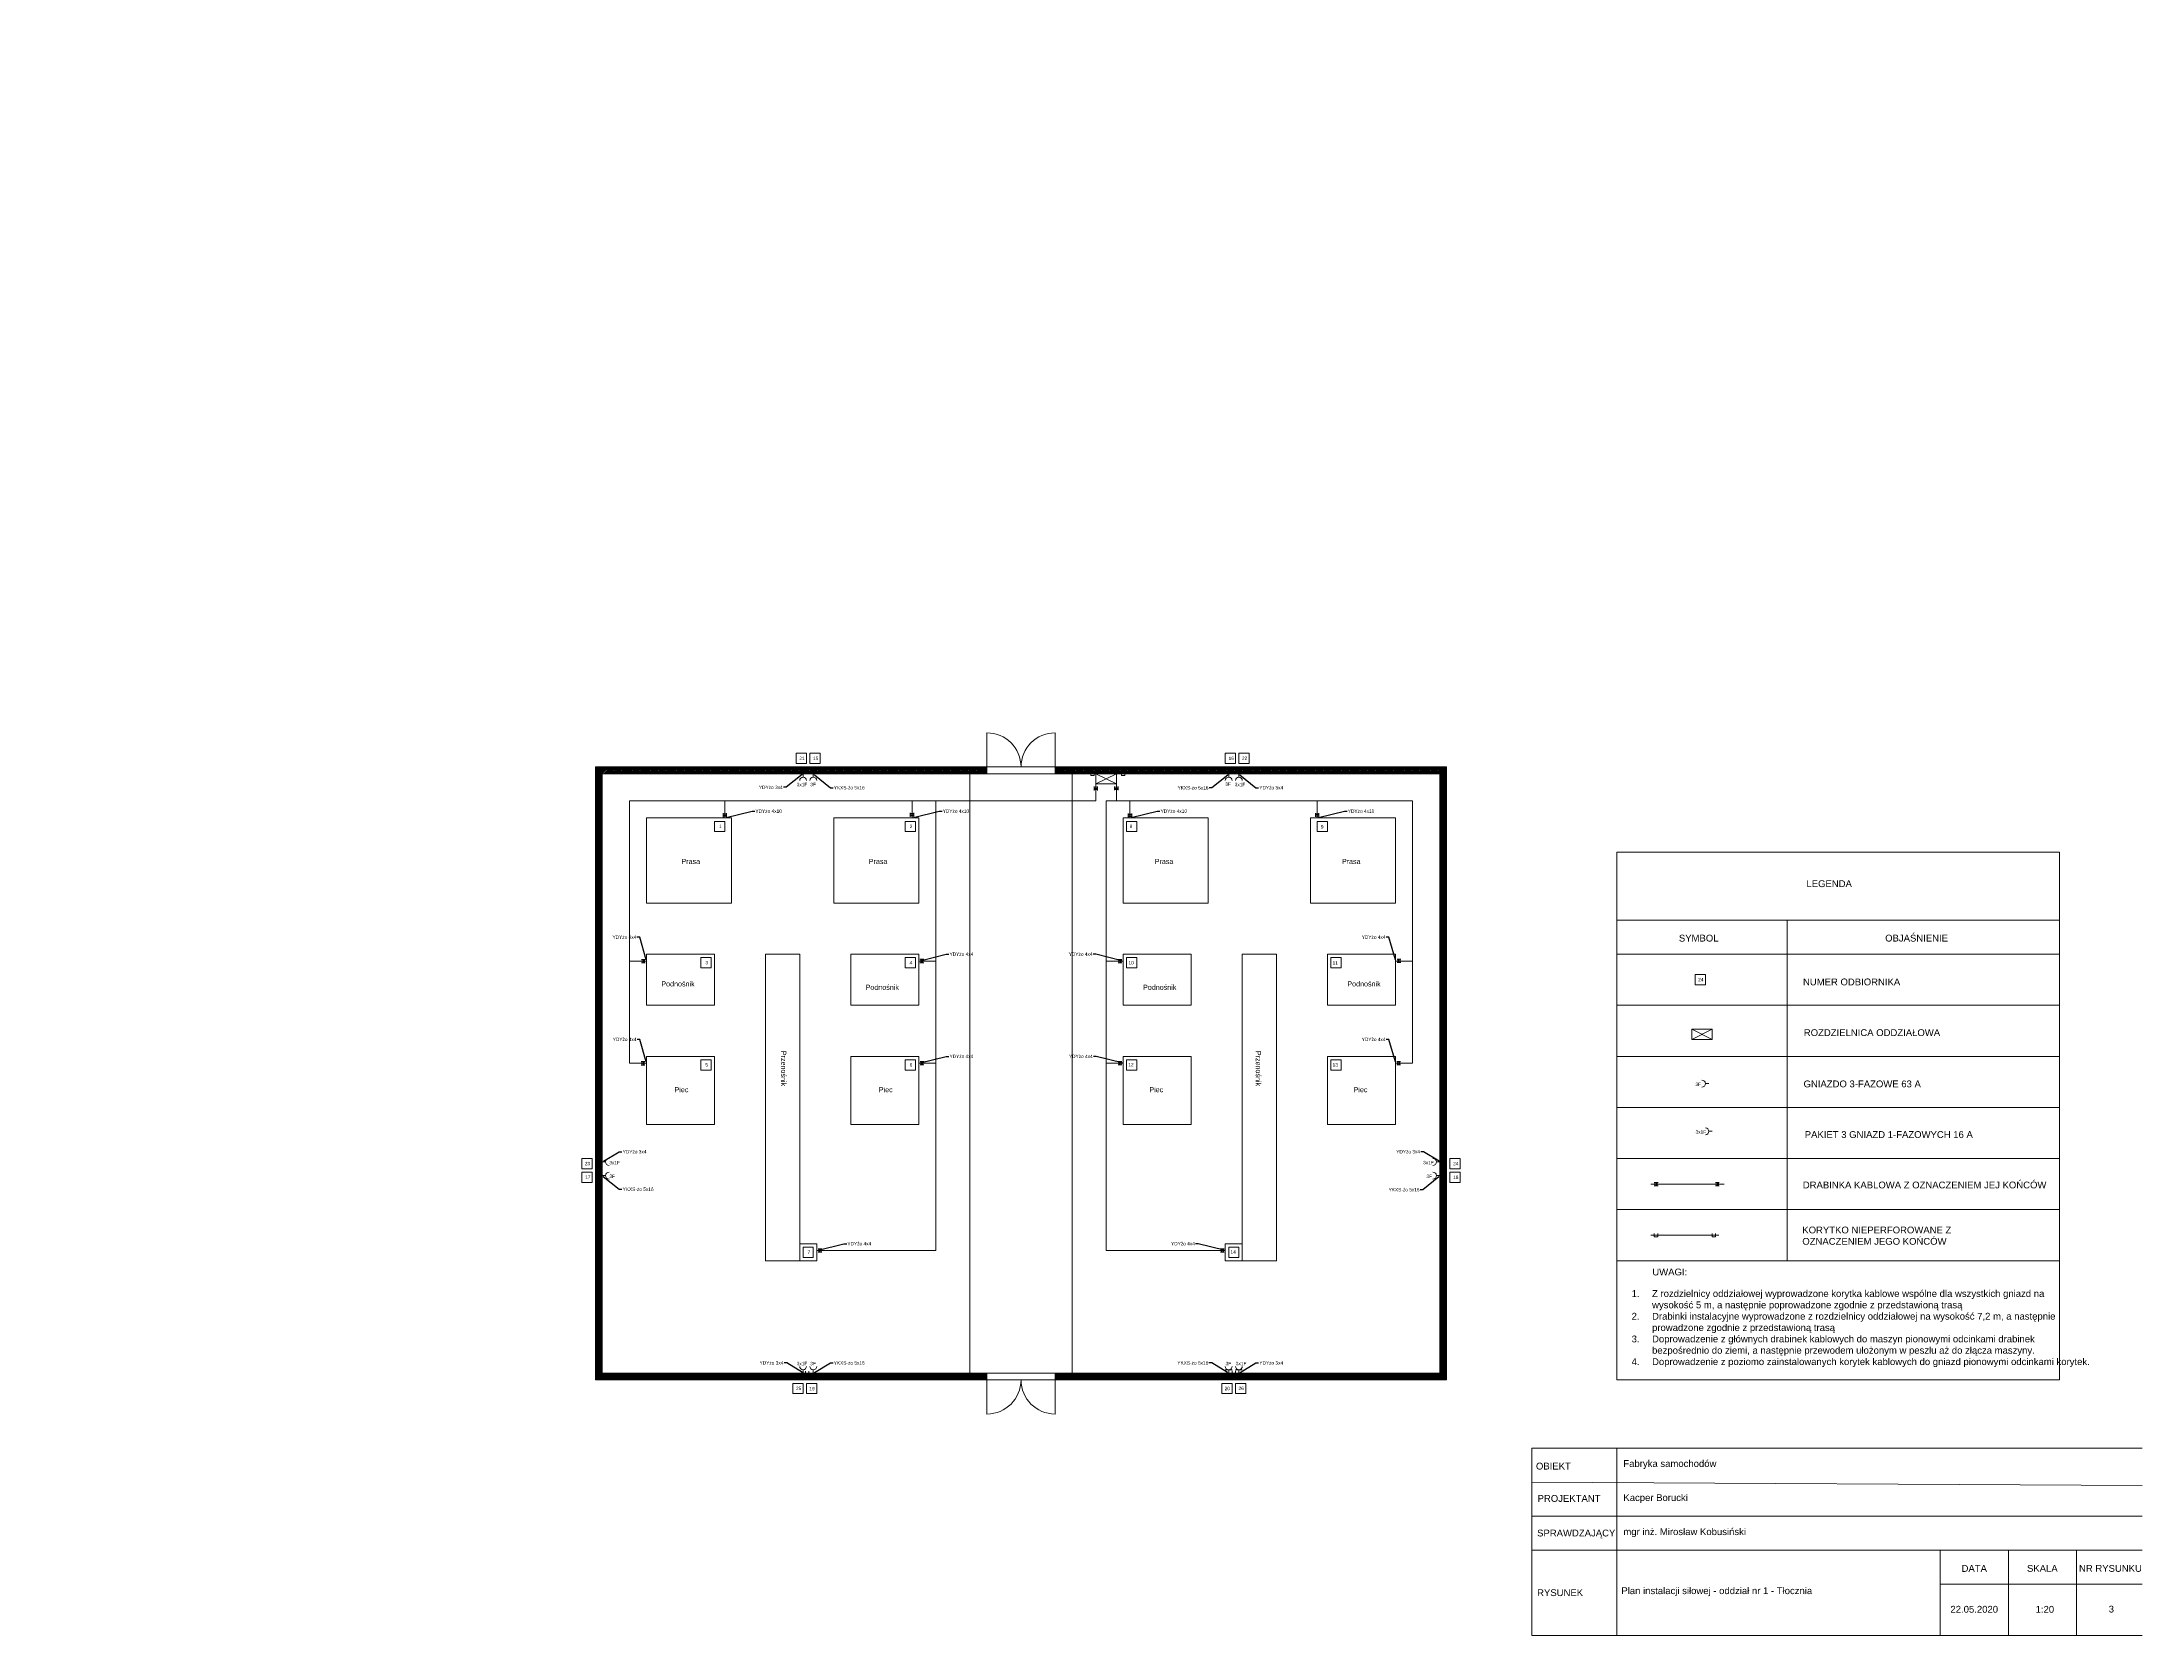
# Paper-space layout 'Layout2' of a CAD drawing. Header units: millimetres. Extents: x 26 to 231, y 20 to 176.
# The model-space entities are those that its viewports show. They can reach past a viewport. Long polylines and large blocks are cut down to what shows.
import ezdxf
from ezdxf import colors
from ezdxf.entities.mleader import LeaderData, LeaderLine
from ezdxf.math import Vec2, Vec3

# ---------------------------------------------------------------- set-up
doc = ezdxf.new("R2010")
doc.units = ezdxf.units.MM
doc.linetypes.add('ACAD_ISO03W100', pattern=[30, 12, -18])
doc.layers.get('0').update_dxf_attribs({"lineweight": 9})
for name, color, linetype, lineweight in [('glowny-ciag-komunikacyjny', 7, 'ACAD_ISO03W100', 5), ('instalacja-siłowa', 150, 'Continuous', 5), ('instalacja-siłowa-gniazda', 1, 'Continuous', 5), ('oznaczenia przewodow', 250, 'Continuous', 5), ('oznaczenia urządzeń', 250, 'Continuous', 5)]:
    doc.layers.add(name, color=color, linetype=linetype, lineweight=lineweight)
doc.layers.add('pomiar', color=130, linetype='Continuous')
doc.layers.get('pomiar').off()
doc.styles.get("Standard").update_dxf_attribs({"font": 'arial.ttf'})

msp = doc.modelspace()

# ---------------------------------------------------------------- hatches: boundary and pattern name
h = msp.add_hatch()
h.set_pattern_fill('ANSI31', color=256)
h.paths.add_polyline_path([(1150, 20), (27.8, 20), (0, 0), (1150, 0)])
h.paths.add_polyline_path([(2472.2, 20), (1350, 20), (1350, 0), (2500, 0)])
h.paths.add_polyline_path([(20, 458.6), (0, 458.6), (0, 0), (27.8, 20), (20, 20)])
h.paths.add_polyline_path([(20, 900), (0, 900), (0, 458.6), (20, 458.6)])
h.paths.add_polyline_path([(20, 1000), (20, 1400), (20, 1780), (27.8, 1780), (0, 1800), (0, 1400), (0, 1000), (0, 900), (20, 900)])
h.paths.add_polyline_path([(1150, 1800), (0, 1800), (27.8, 1780), (1150, 1780)])
h.paths.add_polyline_path([(2500, 1800), (1350, 1800), (1350, 1800), (1350, 1780), (2472.2, 1780)])
h.paths.add_polyline_path([(2500, 1800), (2472.2, 1780), (2480, 1780), (2480, 20), (2472.2, 20), (2500, 0)])

# ---------------------------------------------------------------- linework, layer by layer
for p, q in [((1150, 1800), (1150, 1900)), ((1350, 1800), (1350, 1900)), ((1150, 1780), (1150, 1800)), ((1350, 1780), (1350, 1800)), ((1470, 1780), (1530, 1750)), ((1470, 1750), (1530, 1780)), ((0, 1400), (0, 1000)), ((20, 1400), (20, 1000)), ((3000, 1350), (4300, 1350)), ((3500, 1350), (3500, 1250)), ((3000, 1250), (4300, 1250)), ((3500, 500), (3500, 1250)), ((3000, 1100), (4300, 1100)), ((3220, 1030), (3280, 1000)), ((3220, 1000), (3280, 1030)), ((3000, 950), (4300, 950)), ((3270, 870), (3260, 870)), ((3000, 800), (4300, 800)), ((3280, 730), (3270, 730)), ((3000, 650), (4300, 650)), ((3000, 500), (4300, 500)), ((3500, 500), (3500, 350)), ((3000, 350), (3000, 0)), ((4300, 0), (4300, 350)), ((1150, 20), (1150, 0)), ((1350, 20), (1350, 0)), ((3000, 0), (4300, 0)), ((1150, 0), (1150, -100)), ((1350, 0), (1350, -100)), ((2750, -750), (2750, -200)), ((2750, -200), (4550, -200)), ((3000, -200), (3000, -750)), ((4550, -200), (4550, -750)), ((2750, -300), (4550, -310)), ((2750, -400), (4550, -400)), ((2750, -500), (4550, -500)), ((3950, -500), (3950, -750)), ((4150, -500), (4150, -750)), ((4350, -500), (4350, -750)), ((3950, -600), (4550, -600)), ((4550, -750), (2750, -750))]:
    msp.add_line(p, q)
for points in [[(0, 1000), (0, 0), (2500, 0), (2500, 1800), (0, 1800), (0, 1400)], [(20, 1000), (20, 20), (2480, 20), (2480, 1780), (20, 1780), (20, 1400)], [(4300, 500), (4300, 1550), (3000, 1550), (3000, 500)]]:
    msp.add_lwpolyline(points)
for points in [[(1530, 1780), (1470, 1780), (1470, 1750), (1530, 1750)], [(150, 1400), (400, 1400), (400, 1650), (150, 1650)], [(700, 1400), (950, 1400), (950, 1650), (700, 1650)], [(1800, 1400), (1550, 1400), (1550, 1650), (1800, 1650)], [(2350, 1400), (2100, 1400), (2100, 1650), (2350, 1650)], [(150, 1250), (350, 1250), (350, 1100), (150, 1100)], [(600, 1250), (600, 350), (500, 350), (500, 1250)], [(750, 1250), (950, 1250), (950, 1100), (750, 1100)], [(1750, 1250), (1550, 1250), (1550, 1100), (1750, 1100)], [(1900, 1250), (1900, 350), (2000, 350), (2000, 1250)], [(2350, 1250), (2150, 1250), (2150, 1100), (2350, 1100)], [(3280, 1030), (3220, 1030), (3220, 1000), (3280, 1000)], [(150, 750), (350, 750), (350, 950), (150, 950)], [(750, 750), (950, 750), (950, 950), (750, 950)], [(1750, 750), (1550, 750), (1550, 950), (1750, 950)], [(2350, 750), (2150, 750), (2150, 950), (2350, 950)], [(600, 400), (600, 350), (650, 350), (650, 400)], [(1900, 400), (1900, 350), (1850, 350), (1850, 400)]]:
    msp.add_lwpolyline(points, close=True)
for centre, radius, start, end in [((1150, 1800), 100, 0, 90), ((1150, 1800), 100, 0, 90), ((1150, 1800), 100, 0, 90), ((1350, 1800), 100, 90, 180), ((3250, 870), 10, 270, 90), ((3260, 730), 10, 270, 90), ((1150, 0), 100, 270, 0), ((1350, 0), 100, 180, 270)]:
    msp.add_arc(centre, radius, start, end)
at = {"layer": 'glowny-ciag-komunikacyjny'}
for p, q in [((1100, 20), (1100, 1780)), ((1400, 1780), (1400, 20))]:
    msp.add_line(p, q, dxfattribs=at)
at = {"layer": 'instalacja-siłowa'}
for p, q in [((1465, 1742), (1465, 1731)), ((1465, 1740), (1475, 1740)), ((1465, 1736.7), (1475, 1736.7)), ((1465, 1733.3), (1475, 1733.3)), ((1470, 1750), (1470, 1700)), ((1475, 1742), (1475, 1731)), ((1525, 1742.3), (1525, 1731.3)), ((1525, 1740.3), (1535, 1740.3)), ((1525, 1736.9), (1535, 1736.9)), ((1525, 1733.6), (1535, 1733.6)), ((1530, 1750), (1530, 1700)), ((1535, 1742.3), (1535, 1731.3)), ((100, 1700), (100, 1230)), ((1470, 1700), (100, 1700)), ((380, 1700), (380, 1650)), ((930, 1700), (930, 1650)), ((1000, 1700), (1000, 930)), ((1500, 1700), (2400, 1700)), ((1500, 1700), (1500, 930)), ((1570, 1700), (1570, 1650)), ((2120, 1700), (2120, 1650)), ((2400, 1700), (2400, 1230)), ((374.8, 1663.8), (374.8, 1652.8)), ((374.8, 1661.8), (384.8, 1661.8)), ((374.8, 1658.5), (384.8, 1658.5)), ((374.8, 1655.1), (384.8, 1655.1)), ((384.8, 1663.8), (384.8, 1652.8)), ((924.9, 1664.8), (924.9, 1653.8)), ((924.9, 1662.8), (934.9, 1662.8)), ((924.9, 1659.4), (934.9, 1659.4)), ((924.9, 1656.1), (934.9, 1656.1)), ((934.9, 1664.8), (934.9, 1653.8)), ((1565.1, 1663.3), (1565.1, 1652.3)), ((1565.1, 1661.3), (1575.1, 1661.3)), ((1565.1, 1658), (1575.1, 1658)), ((1565.1, 1654.6), (1575.1, 1654.6)), ((1575.1, 1663.3), (1575.1, 1652.3)), ((2115.1, 1664.3), (2115.1, 1653.3)), ((2115.1, 1662.3), (2125.1, 1662.3)), ((2115.1, 1659), (2125.1, 1659)), ((2115.1, 1655.7), (2125.1, 1655.7)), ((2125.1, 1664.3), (2125.1, 1653.3)), ((135.5, 1234.9), (146.5, 1234.9)), ((137.5, 1224.9), (137.5, 1234.9)), ((140.8, 1224.9), (140.8, 1234.9)), ((144.1, 1224.9), (144.1, 1234.9)), ((953.3, 1235), (964.3, 1235)), ((955.3, 1225), (955.3, 1235)), ((958.6, 1225), (958.6, 1235)), ((962, 1225), (962, 1235)), ((1535.4, 1234.9), (1546.4, 1234.9)), ((1537.4, 1224.9), (1537.4, 1234.9)), ((1540.8, 1224.9), (1540.8, 1234.9)), ((1544.1, 1224.9), (1544.1, 1234.9)), ((2354.5, 1235.3), (2365.5, 1235.3)), ((2356.5, 1225.3), (2356.5, 1235.3)), ((2359.9, 1225.3), (2359.9, 1235.3)), ((2363.2, 1225.3), (2363.2, 1235.3)), ((100, 1230), (150, 1230)), ((100, 930), (100, 1230)), ((135.5, 1224.9), (146.5, 1224.9)), ((950, 1230), (1000, 1230)), ((953.3, 1225), (964.3, 1225)), ((1500, 1230), (1550, 1230)), ((1535.4, 1224.9), (1546.4, 1224.9)), ((2400, 1230), (2350, 1230)), ((2354.5, 1225.3), (2365.5, 1225.3)), ((2400, 930), (2400, 1230)), ((150, 930), (100, 930)), ((134.6, 934.6), (145.6, 934.6)), ((136.6, 924.6), (136.6, 934.6)), ((139.9, 924.6), (139.9, 934.6)), ((143.3, 924.6), (143.3, 934.6)), ((1000, 930), (950, 930)), ((953.4, 935.2), (964.4, 935.2)), ((955.4, 925.2), (955.4, 935.2)), ((958.8, 925.2), (958.8, 935.2)), ((962.1, 925.2), (962.1, 935.2)), ((1000, 930), (1000, 380)), ((1500, 930), (1550, 930)), ((1500, 380), (1500, 930)), ((1535.2, 934.9), (1546.2, 934.9)), ((1537.2, 924.9), (1537.2, 934.9)), ((1540.6, 924.9), (1540.6, 934.9)), ((1543.9, 924.9), (1543.9, 934.9)), ((2350, 930), (2400, 930)), ((2354.1, 935.1), (2365.1, 935.1)), ((2356.1, 925.1), (2356.1, 935.1)), ((2359.4, 925.1), (2359.4, 935.1)), ((2362.7, 925.1), (2362.7, 935.1)), ((134.6, 924.6), (145.6, 924.6)), ((953.4, 925.2), (964.4, 925.2)), ((1535.2, 924.9), (1546.2, 924.9)), ((2354.1, 925.1), (2365.1, 925.1)), ((3099.7, 575), (3315.2, 575)), ((3110, 580), (3121, 580)), ((3110, 570), (3121, 570)), ((3112, 570), (3112, 580)), ((3115.3, 570), (3115.3, 580)), ((3118.7, 570), (3118.7, 580)), ((3290, 580), (3301, 580)), ((3290, 570), (3301, 570)), ((3292, 570), (3292, 580)), ((3295.3, 570), (3295.3, 580)), ((3298.7, 570), (3298.7, 580)), ((1000, 380), (650, 380)), ((654.1, 385.3), (665.1, 385.3)), ((654.1, 375.3), (665.1, 375.3)), ((656.1, 375.3), (656.1, 385.3)), ((659.4, 375.3), (659.4, 385.3)), ((662.7, 375.3), (662.7, 385.3)), ((1850, 380), (1500, 380)), ((1835.8, 385), (1846.8, 385)), ((1835.8, 375), (1846.8, 375)), ((1837.8, 375), (1837.8, 385)), ((1841.2, 375), (1841.2, 385)), ((1844.5, 375), (1844.5, 385))]:
    msp.add_line(p, q, dxfattribs=at)
at = {"layer": 'instalacja-siłowa-gniazda'}
for p, q in [((20, 1780), (20, 20)), ((20, 1780), (610, 1780)), ((610, 1780), (610, 1770)), ((610, 1780), (640, 1780)), ((640, 1780), (640, 1770)), ((1470, 1780), (640, 1780)), ((1454.7, 1775), (1454.7, 1785)), ((1464.7, 1775), (1454.7, 1775)), ((1464.7, 1785), (1464.7, 1775)), ((1530, 1780), (1860, 1780)), ((1545.1, 1775.2), (1545.1, 1785.2)), ((1555.1, 1775.2), (1545.1, 1775.2)), ((1555.1, 1785.2), (1555.1, 1775.2)), ((1860, 1780), (1860, 1770)), ((1860, 1780), (1890, 1780)), ((1890, 1780), (1890, 1770)), ((1890, 1780), (2480, 1780)), ((2480, 1780), (2480, 620)), ((20, 640), (30, 640)), ((20, 640), (20, 620)), ((20, 620), (20, 600)), ((2480, 640), (2470, 640)), ((2480, 640), (2480, 600)), ((2480, 620), (2480, 20)), ((20, 600), (30, 600)), ((2480, 600), (2470, 600)), ((3099.9, 425), (3299.4, 425)), ((3110, 420), (3110, 430)), ((3120, 420), (3110, 420)), ((3120, 430), (3120, 420)), ((3280, 420), (3280, 430)), ((3290, 420), (3280, 420)), ((3290, 430), (3290, 420)), ((20, 30), (20, 20)), ((20, 20), (640, 20)), ((610, 20), (610, 30)), ((640, 20), (610, 20)), ((616.6, 15.9), (616.6, 25.9)), ((626.6, 15.9), (616.6, 15.9)), ((626.6, 25.9), (626.6, 15.9)), ((640, 20), (640, 30)), ((1850, 30), (1870, 30)), ((1860, 20), (1860, 30)), ((1860, 20), (1890, 20)), ((2480, 20), (1861, 20)), ((1869.8, 16.6), (1869.8, 26.6)), ((1879.8, 16.6), (1869.8, 16.6)), ((1879.8, 26.6), (1879.8, 16.6)), ((1880, 30), (1900, 30)), ((1890, 20), (1890, 30))]:
    msp.add_line(p, q, dxfattribs=at)
for centre, start, end in [((610, 1760), 0, 180), ((640, 1760), 0, 180), ((1860, 1760), 0, 180), ((1890, 1760), 0, 180), ((40, 640), 90, 270), ((2460, 640), 270, 90), ((40, 600), 90, 270), ((2460, 600), 270, 90), ((610, 40), 180, 0), ((640, 40), 180, 0), ((1860, 40), 180, 0), ((1890, 40), 180, 0)]:
    msp.add_arc(centre, 10, start, end, dxfattribs=at)
at = {"layer": 'oznaczenia przewodow'}
for p, q in [((3000, 500), (3000, 350)), ((4300, 350), (4300, 500)), ((3000, 350), (4300, 350))]:
    msp.add_line(p, q, dxfattribs=at)
at = {"layer": 'oznaczenia urządzeń'}
for points in [[(620, 1840), (590, 1840), (590, 1810), (620, 1810)], [(660, 1840), (630, 1840), (630, 1810), (660, 1810)], [(1880, 1840), (1850, 1840), (1850, 1810), (1880, 1810)], [(1920, 1840), (1890, 1840), (1890, 1810), (1920, 1810)], [(380, 1640), (350, 1640), (350, 1610), (380, 1610)], [(940, 1640), (910, 1640), (910, 1610), (940, 1610)], [(1560, 1640), (1590, 1640), (1590, 1610), (1560, 1610)], [(2120, 1640), (2150, 1640), (2150, 1610), (2120, 1610)], [(340, 1240), (310, 1240), (310, 1210), (340, 1210)], [(940, 1240), (910, 1240), (910, 1210), (940, 1210)], [(1560, 1240), (1590, 1240), (1590, 1210), (1560, 1210)], [(2160, 1240), (2190, 1240), (2190, 1210), (2160, 1210)], [(3260, 1190), (3230, 1190), (3230, 1160), (3260, 1160)], [(340, 940), (310, 940), (310, 910), (340, 910)], [(940, 940), (910, 940), (910, 910), (940, 910)], [(1560, 940), (1590, 940), (1590, 910), (1560, 910)], [(2160, 940), (2190, 940), (2190, 910), (2160, 910)], [(-10, 650), (-40, 650), (-40, 620), (-10, 620)], [(2540, 650), (2510, 650), (2510, 620), (2540, 620)], [(-10, 610), (-40, 610), (-40, 580), (-10, 580)], [(2540, 610), (2510, 610), (2510, 580), (2540, 580)], [(640, 390), (610, 390), (610, 360), (640, 360)], [(1860, 390), (1890, 390), (1890, 360), (1860, 360)], [(610, -10), (580, -10), (580, -40), (610, -40)], [(650, -10), (620, -10), (620, -40), (650, -40)], [(1870, -10), (1840, -10), (1840, -40), (1870, -40)], [(1910, -10), (1880, -10), (1880, -40), (1910, -40)]]:
    msp.add_lwpolyline(points, close=True, dxfattribs=at)

# ---------------------------------------------------------------- texts
for s, width, heights, insert, char_height, attachment_point in [('Prasa', 130, [0], (252.7, 1530), 15, 1), ('Prasa', 130, [0], (802.7, 1530), 15, 1), ('Prasa', 130, [0], (1697.3, 1530), 15, 3), ('Prasa', 130, [0], (2247.3, 1530), 15, 3), ('\\pxqc;LEGENDA', 250, [0], (3623.7, 1456.9), 20, 5), ('\\pxqc;SYMBOL', 250, [0], (3240.5, 1297.1), 20, 5), ('\\pxqc;OBJAŚNIENIE', 250, [0], (3880.5, 1297.1), 20, 5), ('NUMER ODBIORNIKA', 413.599, [0], (3689.6, 1168.5), 20, 5), ('Podnośnik', 130, [0], (193.6, 1170.4), 15, 1), ('Podnośnik', 130, [0], (793.6, 1160.4), 15, 1), ('Podnośnik', 130, [0], (1706.4, 1160.4), 15, 3), ('Podnośnik', 130, [0], (2306.4, 1170.4), 15, 3), ('ROZDZIELNICA ODDZIAŁOWA', 413.599, [0], (3749.4, 1019.6), 20, 5), ('3F', 90, [0], (3230.9, 873.2), 10, 1), ('\\pxql;GNIAZDO 3-FAZOWE 63 A', 413.599, [0], (3755.2, 869.1), 20, 5), ('Piec', 130, [0], (232.4, 859.8), 15, 1), ('Piec', 130, [0], (832.4, 859.8), 15, 1), ('Piec', 130, [0], (1667.6, 859.8), 15, 3), ('Piec', 130, [0], (2267.6, 859.8), 15, 3), ('3x1F', 90, [0], (3231.2, 733.3), 10, 1), ('\\pxql;PAKIET 3 GNIAZD 1-FAZOWYCH 16 A', 717.996, [0], (3911, 720.4), 20, 5), ('\\pxql;DRABINKA KABLOWA Z OZNACZENIEM JEJ KOŃCÓW', 746.816, [0], (3919.6, 572.3), 20, 5), ('\\pxql;KORYTKO NIEPERFOROWANE Z \\POZNACZENIEM JEGO KOŃCÓW', 746.816, [0], (3918.2, 423.5), 20, 5), ('\\pxql;UWAGI:', 746.816, [0], (3477.7, 316.8), 20, 5), ('\\pxi-3,l4,ql,t4;1.^IZ rozdzielnicy oddziałowej wyprowadzone korytka kablowe wspólne dla wszystkich gniazd na wysokość 5 m, a następnie poprowadzone zgodnie z przedstawioną trasą\\P2.^IDrabinki instalacyjne wyprowadzone z rozdzielnicy oddziałowej na wysokość 7,2 m, a następnie prowadzone zgodnie z przedstawioną trasą\\P3.^IDoprowadzenie z głównych drabinek kablowych do maszyn pionowymi odcinkami drabinek bezpośrednio do ziemi, a następnie przewodem ułożonym w peszlu aż do złącza maszyny.\\P4.^IDoprowadzenie z poziomo zainstalowanych korytek kablowych do gniazd pionowymi odcinkami korytek.', 1342.229, [277.7], (3694.6, 150.7), 20, 5), ('\\pxqc;OBIEKT', 250, [0], (2813.7, -253.1), 20, 5), ('\\pxql;Fabryka samochodów', 469.28, [0], (3253.9, -248.5), 20, 5), ('\\pxql;PROJEKTANT', 250, [0], (2892.3, -348), 20, 5), ('\\pxql;Kacper Borucki', 469.28, [0], (3253.9, -348.5), 20, 5), ('\\pxql;SPRAWDZAJĄCY', 250, [0], (2890.9, -452.4), 20, 5), ('\\pxql;mgr inż. Mirosław Kobusiński', 469.28, [0], (3253.9, -448.5), 20, 5), ('\\pxqc;DATA', 250, [0], (4049.8, -553.4), 20, 5), ('\\pxqc;SKALA', 250, [0], (4249.8, -553.4), 20, 5), ('\\pxqc;NR RYSUNKU', 250, [0], (4449.8, -553.4), 20, 5), ('\\pxql;RYSUNEK', 250, [0], (2890.9, -624.7), 20, 5), ('\\pxql;Plan instalacji siłowej - oddział nr 1 - Tłocznia', 724.322, [0], (3375.5, -621.8), 20, 5), ('\\pxqc;22.05.2020', 250, [0], (4049.8, -673.4), 20, 5), ('\\pxqc;1:20', 250, [0], (4257.2, -673.6), 20, 5), ('\\pxqc;3', 250, [0], (4452.5, -672.9), 20, 5)]:
    msp.add_mtext_dynamic_manual_height_columns(s, width=width, gutter_width=12.5, heights=heights, dxfattribs=dict(insert=insert, char_height=char_height, attachment_point=attachment_point))
at = {"char_height": 15, "rotation": 270}
for insert, attachment_point in [((560.5, 966.3), 1), ((1939.5, 966.3), 7)]:
    msp.add_mtext_dynamic_manual_height_columns('Przenośnik', width=130, gutter_width=12.5, heights=[0], dxfattribs=dict(at, insert=insert, attachment_point=attachment_point))
at = {"layer": 'instalacja-siłowa-gniazda', "char_height": 10}
for s, insert, attachment_point in [('3x1F', (591.2, 1753.3), 1), ('3F', (630.9, 1753.2), 1), ('3F', (1866.6, 1754.7), 3), ('3x1F', (1908.8, 1753.3), 3), ('3x1F', (41, 643.2), 1), ('3x1F', (2431.2, 643.3), 1), ('3F', (41, 603.2), 1), ('3F', (2440.9, 603.2), 1), ('3x1F', (591.2, 53.3), 1), ('3F', (630.9, 53.2), 1), ('3F', (1850.9, 53.2), 1), ('3x1F', (1880.9, 53.2), 1)]:
    msp.add_mtext_dynamic_manual_height_columns(s, width=90, gutter_width=12.5, heights=[0], dxfattribs=dict(at, insert=insert, attachment_point=attachment_point))
at = {"layer": 'oznaczenia urządzeń', "char_height": 10}
for s, heights, insert, attachment_point in [('21', [0], (599, 1830.3), 1), ('15', [0], (639, 1830.3), 1), ('16', [0], (1859.8, 1829.8), 1), ('22', [0], (1899, 1830.3), 1), ('1', [0], (363.1, 1630.4), 1), ('2', [0], (923.1, 1630.4), 1), ('8', [0], (1576.9, 1630.4), 3), ('9', [0], (2138.5, 1629.1), 3), ('3', [0], (323.1, 1230.4), 1), ('4', [0], (923.1, 1230.4), 1), ('10', [0], (1581.3, 1230.1), 3), ('11', [0], (2180.7, 1229.6), 3), ('24', [0], (3239, 1180.3), 1), ('5', [0], (323.1, 930.4), 1), ('6', [0], (923.1, 930.4), 1), ('12', [0], (1580.7, 930.9), 3), ('13', [0], (2180.7, 930), 3), ('23', [0], (-31, 640.3), 1), ('24', [0], (2519, 640.3), 1), ('17', [0], (-30.2, 600.6), 1), ('18', [0], (2519.2, 599.9), 1), ('7', [0], (623.1, 380.4), 1), ('14', [0], (1880.9, 380.8), 3), ('25', [0], (589, -19.7), 1), ('19', [0], (628.4, -20.5), 1), ('20', [0], (1848.1, -20), 1), ('26', [10.2], (1889, -19.7), 1)]:
    msp.add_mtext_dynamic_manual_height_columns(s, width=10, gutter_width=12.5, heights=heights, dxfattribs=dict(at, insert=insert, attachment_point=attachment_point))

# ---------------------------------------------------------------- leaders
at = {"layer": 'oznaczenia przewodow'}
ml = msp.add_multileader_mtext('Standard', dxfattribs=at)
ml.set_content('YDYżo 3x4', color=256)
ml.set_leader_properties()
ml.build(insert=Vec2(0, 0))
ctx = ml.context
ctx.base_point, ctx.char_height, ctx.plane_origin = Vec3(478.8, 1740), 10, Vec3(610, 1780)
ctx.text_align_type = 2
notes = []
notes.append((ctx, [(0, (1, 1, 0), (560, 1740), (-1, 0), 8, [(0, [(610, 1780)], 0, [])])]))
ctx.mtext.insert, ctx.mtext.alignment, ctx.mtext.flow_direction = Vec3(550, 1745.1), 3, 5
ml = msp.add_multileader_mtext('Standard', dxfattribs=at)
ml.set_content('YKXS-żo 5x16', color=256)
ml.set_leader_properties()
ml.build(insert=Vec2(0, 0))
ctx = ml.context
ctx.base_point, ctx.char_height, ctx.plane_origin = Vec3(698, 1738.8), 10, Vec3(640, 1778.8)
notes.append((ctx, [(0, (1, 1, 0), (690, 1738.8), (1, 0), 8, [(0, [(640, 1778.8)], 0, [])])]))
ctx.mtext.insert, ctx.mtext.flow_direction = Vec3(700, 1743.9), 5
ml = msp.add_multileader_mtext('Standard', dxfattribs=at)
ml.set_content('YKXS-żo 5x16', color=256)
ml.set_leader_properties()
ml.build(insert=Vec2(0, 0))
ctx = ml.context
ctx.base_point, ctx.char_height, ctx.plane_origin = Vec3(1708.4, 1738.5), 10, Vec3(1860.6, 1778.5)
ctx.text_align_type = 2
notes.append((ctx, [(0, (1, 1, 0), (1810.6, 1738.5), (-1, 0), 8, [(0, [(1860.6, 1778.5)], 0, [])])]))
ctx.mtext.insert, ctx.mtext.alignment, ctx.mtext.flow_direction = Vec3(1800.6, 1743.6), 3, 5
ml = msp.add_multileader_mtext('Standard', dxfattribs=at)
ml.set_content('YDYżo 3x4', color=256)
ml.set_leader_properties()
ml.build(insert=Vec2(0, 0))
ctx = ml.context
ctx.base_point, ctx.char_height, ctx.plane_origin = Vec3(1948, 1738.8), 10, Vec3(1890, 1778.8)
notes.append((ctx, [(0, (1, 1, 0), (1940, 1738.8), (1, 0), 8, [(0, [(1890, 1778.8)], 0, [])])]))
ctx.mtext.insert, ctx.mtext.flow_direction = Vec3(1950, 1743.9), 5
ml = msp.add_multileader_mtext('Standard', dxfattribs=at)
ml.set_content('YDYżo 4x10', color=256)
ml.set_leader_properties()
ml.build(insert=Vec2(0, 0))
ctx = ml.context
ctx.base_point, ctx.char_height, ctx.plane_origin = Vec3(468, 1670), 10, Vec3(380, 1650)
notes.append((ctx, [(0, (1, 1, 0), (460, 1670), (1, 0), 8, [(0, [(380, 1650)], 0, [])])]))
ctx.mtext.insert, ctx.mtext.flow_direction = Vec3(470, 1675.1), 5
ml = msp.add_multileader_mtext('Standard', dxfattribs=at)
ml.set_content('YDYżo 4x10', color=256)
ml.set_leader_properties()
ml.build(insert=Vec2(0, 0))
ctx = ml.context
ctx.base_point, ctx.char_height, ctx.plane_origin = Vec3(1018, 1670), 10, Vec3(930, 1650)
notes.append((ctx, [(0, (1, 1, 0), (1010, 1670), (1, 0), 8, [(0, [(930, 1650)], 0, [])])]))
ctx.mtext.insert, ctx.mtext.flow_direction = Vec3(1020, 1675.1), 5
ml = msp.add_multileader_mtext('Standard', dxfattribs=at)
ml.set_content('YDYżo 4x10', color=256)
ml.set_leader_properties()
ml.build(insert=Vec2(0, 0))
ctx = ml.context
ctx.base_point, ctx.char_height, ctx.plane_origin = Vec3(1658, 1670), 10, Vec3(1570, 1650)
notes.append((ctx, [(0, (1, 1, 0), (1650, 1670), (1, 0), 8, [(0, [(1570, 1650)], 0, [])])]))
ctx.mtext.insert, ctx.mtext.flow_direction = Vec3(1660, 1675.1), 5
ml = msp.add_multileader_mtext('Standard', dxfattribs=at)
ml.set_content('YDYżo 4x10', color=256)
ml.set_leader_properties()
ml.build(insert=Vec2(0, 0))
ctx = ml.context
ctx.base_point, ctx.char_height, ctx.plane_origin = Vec3(2208, 1670), 10, Vec3(2120, 1650)
notes.append((ctx, [(0, (1, 1, 0), (2200, 1670), (1, 0), 8, [(0, [(2120, 1650)], 0, [])])]))
ctx.mtext.insert, ctx.mtext.flow_direction = Vec3(2210, 1675.1), 5
ml = msp.add_multileader_mtext('Standard', dxfattribs=at)
ml.set_content('YDYżo 4x4', color=256)
ml.set_leader_properties()
ml.build(insert=Vec2(0, 0))
ctx = ml.context
ctx.base_point, ctx.char_height, ctx.plane_origin = Vec3(48.8, 1300), 10, Vec3(150, 1230)
ctx.text_align_type = 2
notes.append((ctx, [(0, (1, 1, 0), (130, 1300), (-1, 0), 8, [(0, [(150, 1230)], 0, [])])]))
ctx.mtext.insert, ctx.mtext.alignment, ctx.mtext.flow_direction = Vec3(120, 1305.1), 3, 5
ml = msp.add_multileader_mtext('Standard', dxfattribs=at)
ml.set_content('YDYżo 4x4', color=256)
ml.set_leader_properties()
ml.build(insert=Vec2(0, 0))
ctx = ml.context
ctx.base_point, ctx.char_height, ctx.plane_origin = Vec3(2249.4, 1300), 10, Vec3(2350.6, 1230)
ctx.text_align_type = 2
notes.append((ctx, [(0, (1, 1, 0), (2330.6, 1300), (-1, 0), 8, [(0, [(2350.6, 1230)], 0, [])])]))
ctx.mtext.insert, ctx.mtext.alignment, ctx.mtext.flow_direction = Vec3(2320.6, 1305.1), 3, 5
ml = msp.add_multileader_mtext('Standard', dxfattribs=at)
ml.set_content('YDYżo 4x4', color=256)
ml.set_leader_properties()
ml.build(insert=Vec2(0, 0))
ctx = ml.context
ctx.base_point, ctx.char_height, ctx.plane_origin = Vec3(1038, 1250), 10, Vec3(950, 1230)
notes.append((ctx, [(0, (1, 1, 0), (1030, 1250), (1, 0), 8, [(0, [(950, 1230)], 0, [])])]))
ctx.mtext.insert, ctx.mtext.flow_direction = Vec3(1040, 1255.1), 5
ml = msp.add_multileader_mtext('Standard', dxfattribs=at)
ml.set_content('YDYżo 4x4', color=256)
ml.set_leader_properties()
ml.build(insert=Vec2(0, 0))
ctx = ml.context
ctx.base_point, ctx.char_height, ctx.plane_origin = Vec3(1388.8, 1250), 10, Vec3(1550, 1230)
ctx.text_align_type = 2
notes.append((ctx, [(0, (1, 1, 0), (1470, 1250), (-1, 0), 8, [(0, [(1550, 1230)], 0, [])])]))
ctx.mtext.insert, ctx.mtext.alignment, ctx.mtext.flow_direction = Vec3(1460, 1255.1), 3, 5
ml = msp.add_multileader_mtext('Standard', dxfattribs=at)
ml.set_content('YDYżo 4x4', color=256)
ml.set_leader_properties()
ml.build(insert=Vec2(0, 0))
ctx = ml.context
ctx.base_point, ctx.char_height, ctx.plane_origin = Vec3(49.4, 1000), 10, Vec3(150.6, 930)
ctx.text_align_type = 2
notes.append((ctx, [(0, (1, 1, 0), (130.6, 1000), (-1, 0), 8, [(0, [(150.6, 930)], 0, [])])]))
ctx.mtext.insert, ctx.mtext.alignment, ctx.mtext.flow_direction = Vec3(120.6, 1005.1), 3, 5
ml = msp.add_multileader_mtext('Standard', dxfattribs=at)
ml.set_content('YDYżo 4x4', color=256)
ml.set_leader_properties()
ml.build(insert=Vec2(0, 0))
ctx = ml.context
ctx.base_point, ctx.char_height, ctx.plane_origin = Vec3(2249.4, 1000), 10, Vec3(2350.6, 930)
ctx.text_align_type = 2
notes.append((ctx, [(0, (1, 1, 0), (2330.6, 1000), (-1, 0), 8, [(0, [(2350.6, 930)], 0, [])])]))
ctx.mtext.insert, ctx.mtext.alignment, ctx.mtext.flow_direction = Vec3(2320.6, 1005.1), 3, 5
ml = msp.add_multileader_mtext('Standard', dxfattribs=at)
ml.set_content('YDYżo 4x4', color=256)
ml.set_leader_properties()
ml.build(insert=Vec2(0, 0))
ctx = ml.context
ctx.base_point, ctx.char_height, ctx.plane_origin = Vec3(1038, 950), 10, Vec3(950, 930)
notes.append((ctx, [(0, (1, 1, 0), (1030, 950), (1, 0), 8, [(0, [(950, 930)], 0, [])])]))
ctx.mtext.insert, ctx.mtext.flow_direction = Vec3(1040, 955.1), 5
ml = msp.add_multileader_mtext('Standard', dxfattribs=at)
ml.set_content('YDYżo 4x4', color=256)
ml.set_leader_properties()
ml.build(insert=Vec2(0, 0))
ctx = ml.context
ctx.base_point, ctx.char_height, ctx.plane_origin = Vec3(1389.4, 950), 10, Vec3(1550.6, 930)
ctx.text_align_type = 2
notes.append((ctx, [(0, (1, 1, 0), (1470.6, 950), (-1, 0), 8, [(0, [(1550.6, 930)], 0, [])])]))
ctx.mtext.insert, ctx.mtext.alignment, ctx.mtext.flow_direction = Vec3(1460.6, 955.1), 3, 5
ml = msp.add_multileader_mtext('Standard', dxfattribs=at)
ml.set_content('YDYżo 3x4', color=256)
ml.set_leader_properties()
ml.build(insert=Vec2(0, 0))
ctx = ml.context
ctx.base_point, ctx.char_height, ctx.plane_origin = Vec3(78, 670), 10, Vec3(20, 640)
notes.append((ctx, [(0, (1, 1, 0), (70, 670), (1, 0), 8, [(0, [(20, 640)], 0, [])])]))
ctx.mtext.insert, ctx.mtext.flow_direction = Vec3(80, 675.1), 5
ml = msp.add_multileader_mtext('Standard', dxfattribs=at)
ml.set_content('YDYżo 3x4', color=256)
ml.set_leader_properties()
ml.build(insert=Vec2(0, 0))
ctx = ml.context
ctx.base_point, ctx.char_height, ctx.plane_origin = Vec3(2350.9, 670), 10, Vec3(2482, 640)
ctx.text_align_type = 2
notes.append((ctx, [(0, (1, 1, 0), (2432, 670), (-1, 0), 8, [(0, [(2482, 640)], 0, [])])]))
ctx.mtext.insert, ctx.mtext.alignment, ctx.mtext.flow_direction = Vec3(2422, 675.1), 3, 5
ml = msp.add_multileader_mtext('Standard', dxfattribs=at)
ml.set_content('YKXS-żo 5x16', color=256)
ml.set_leader_properties()
ml.build(insert=Vec2(0, 0))
ctx = ml.context
ctx.base_point, ctx.char_height, ctx.plane_origin = Vec3(78, 560), 10, Vec3(20, 600)
notes.append((ctx, [(0, (1, 1, 0), (70, 560), (1, 0), 8, [(0, [(20, 600)], 0, [])])]))
ctx.mtext.insert, ctx.mtext.flow_direction = Vec3(80, 565.1), 5
ml = msp.add_multileader_mtext('Standard', dxfattribs=at)
ml.set_content('YKXS-żo 5x16', color=256)
ml.set_leader_properties()
ml.build(insert=Vec2(0, 0))
ctx = ml.context
ctx.base_point, ctx.char_height, ctx.plane_origin = Vec3(2328.4, 558.5), 10, Vec3(2480.6, 598.5)
ctx.text_align_type = 2
notes.append((ctx, [(0, (1, 1, 0), (2430.6, 558.5), (-1, 0), 8, [(0, [(2480.6, 598.5)], 0, [])])]))
ctx.mtext.insert, ctx.mtext.alignment, ctx.mtext.flow_direction = Vec3(2420.6, 563.6), 3, 5
ml = msp.add_multileader_mtext('Standard', dxfattribs=at)
ml.set_content('YDYżo 4x4', color=256)
ml.set_leader_properties()
ml.build(insert=Vec2(0, 0))
ctx = ml.context
ctx.base_point, ctx.char_height, ctx.plane_origin = Vec3(738, 400), 10, Vec3(650, 380)
notes.append((ctx, [(0, (1, 1, 0), (730, 400), (1, 0), 8, [(0, [(650, 380)], 0, [])])]))
ctx.mtext.insert, ctx.mtext.flow_direction = Vec3(740, 405.1), 5
ml = msp.add_multileader_mtext('Standard', dxfattribs=at)
ml.set_content('YDYżo 4x4', color=256)
ml.set_leader_properties()
ml.build(insert=Vec2(0, 0))
ctx = ml.context
ctx.base_point, ctx.char_height, ctx.plane_origin = Vec3(1689.4, 400), 10, Vec3(1850.6, 380)
ctx.text_align_type = 2
notes.append((ctx, [(0, (1, 1, 0), (1770.6, 400), (-1, 0), 8, [(0, [(1850.6, 380)], 0, [])])]))
ctx.mtext.insert, ctx.mtext.alignment, ctx.mtext.flow_direction = Vec3(1760.6, 405.1), 3, 5
ml = msp.add_multileader_mtext('Standard', dxfattribs=at)
ml.set_content('YDYżo 3x4', color=256)
ml.set_leader_properties()
ml.build(insert=Vec2(0, 0))
ctx = ml.context
ctx.base_point, ctx.char_height, ctx.plane_origin = Vec3(480.9, 50), 10, Vec3(612, 20)
ctx.text_align_type = 2
notes.append((ctx, [(0, (1, 1, 0), (562, 50), (-1, 0), 8, [(0, [(612, 20)], 0, [])])]))
ctx.mtext.insert, ctx.mtext.alignment, ctx.mtext.flow_direction = Vec3(552, 55.1), 3, 5
ml = msp.add_multileader_mtext('Standard', dxfattribs=at)
ml.set_content('YKXS-żo 5x16', color=256)
ml.set_leader_properties()
ml.build(insert=Vec2(0, 0))
ctx = ml.context
ctx.base_point, ctx.char_height, ctx.plane_origin = Vec3(698, 50), 10, Vec3(640, 20)
notes.append((ctx, [(0, (1, 1, 0), (690, 50), (1, 0), 8, [(0, [(640, 20)], 0, [])])]))
ctx.mtext.insert, ctx.mtext.flow_direction = Vec3(700, 55.1), 5
ml = msp.add_multileader_mtext('Standard', dxfattribs=at)
ml.set_content('YKXS-żo 5x16', color=256)
ml.set_leader_properties()
ml.build(insert=Vec2(0, 0))
ctx = ml.context
ctx.base_point, ctx.char_height, ctx.plane_origin = Vec3(1707.8, 50), 10, Vec3(1860, 20)
ctx.text_align_type = 2
notes.append((ctx, [(0, (1, 1, 0), (1810, 50), (-1, 0), 8, [(0, [(1860, 20)], 0, [])])]))
ctx.mtext.insert, ctx.mtext.alignment, ctx.mtext.flow_direction = Vec3(1800, 55.1), 3, 5
ml = msp.add_multileader_mtext('Standard', dxfattribs=at)
ml.set_content('YDYżo 3x4', color=256)
ml.set_leader_properties()
ml.build(insert=Vec2(0, 0))
ctx = ml.context
ctx.base_point, ctx.char_height, ctx.plane_origin = Vec3(1948, 50), 10, Vec3(1890, 20)
notes.append((ctx, [(0, (1, 1, 0), (1940, 50), (1, 0), 8, [(0, [(1890, 20)], 0, [])])]))
ctx.mtext.insert, ctx.mtext.flow_direction = Vec3(1950, 55.1), 5
for ctx, leaders in notes:
    for number, flags, end, landing, length, lines in leaders:
        leader = LeaderData()
        leader.index, (leader.has_last_leader_line, leader.has_dogleg_vector, leader.attachment_direction) = number, flags
        leader.last_leader_point, leader.dogleg_vector, leader.dogleg_length = Vec3(end), Vec3(landing), length
        for number, points, colour, breaks in lines:
            line = LeaderLine()
            line.index, line.vertices, line.color, line.breaks = number, Vec3.list(points), colors.encode_raw_color(colour), breaks
            leader.lines.append(line)
        ctx.leaders.append(leader)

psp = doc.layouts.new('Layout2')

# ---------------------------------------------------------------- viewports
at = {"layer": 'pomiar'}
psp.add_viewport(center=(128.5, 97.5), size=(205.6, 156), view_center_point=(1458.52, 1588.29), view_height=4680, dxfattribs=at)

doc.saveas('drawing.dxf')
